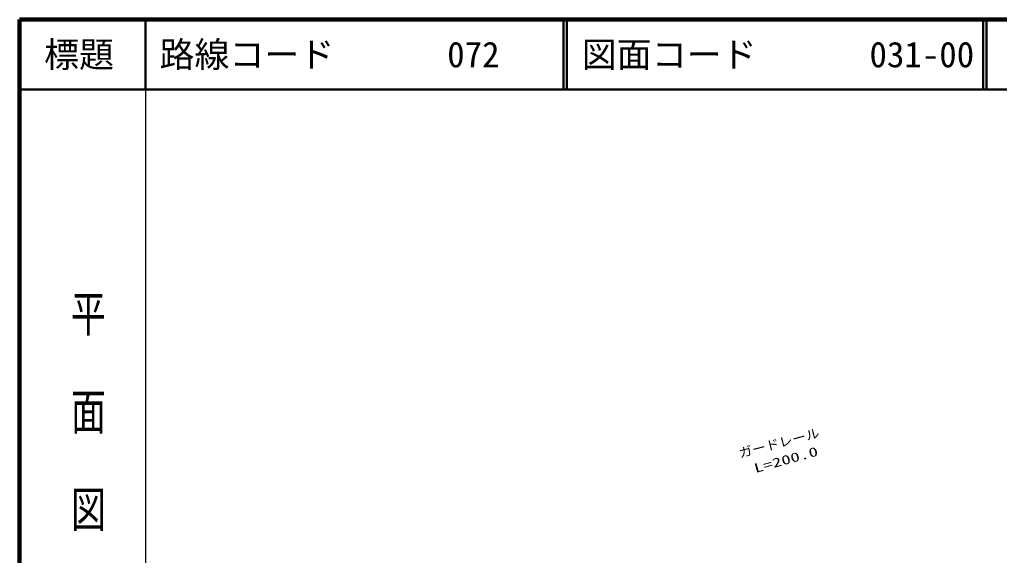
# Model space of a CAD drawing. Units: millimetres, scale not verified. Extents: x 40000 to 680000, y 20000 to 380000.
# Drawn here: x 40000 to 180094, y 303293 to 380000 of the extents above; entities that cross this region are included whole.
import ezdxf
from ezdxf.enums import TextEntityAlignment as Align

# ---------------------------------------------------------------- set-up
doc = ezdxf.new("R2010")
doc.units = ezdxf.units.MM
doc.header["$LTSCALE"] = 1000
for name, color, linetype, lineweight in [('M-STR-HTXT', 7, 'Continuous', 13), ('M-TTL', 2, 'Continuous', 140), ('M-TTL-BAND', 7, 'Continuous', 25), ('M-TTL-LINE', 7, 'Continuous', 50)]:
    doc.layers.add(name, color=color, linetype=linetype, lineweight=lineweight)
doc.layers.add('M-TTL-TXT', color=7, linetype='Continuous')
doc.styles.add('@ＭＳ ゴシック', font='')
doc.styles.add('ＭＳ ゴシック', font='')
doc.styles.get('@ＭＳ ゴシック').set_extended_font_data('@MS Gothic')
doc.styles.get('ＭＳ ゴシック').set_extended_font_data('MS Gothic')

msp = doc.modelspace()

# ---------------------------------------------------------------- linework, layer by layer
at = {"layer": 'M-TTL'}
for p, q in [((40000, 380000), (40000, 20000)), ((680000, 380000), (40000, 380000))]:
    msp.add_line(p, q, dxfattribs=at)
at = {"layer": 'M-TTL-BAND'}
msp.add_line((58000, 370000), (58000, 20000), dxfattribs=at)
at = {"layer": 'M-TTL-LINE'}
for p, q in [((58000, 380000), (58000, 370000)), ((117750, 380000), (117750, 370000)), ((118250, 380000), (118250, 370000)), ((177750, 380000), (177750, 370000)), ((178250, 380000), (178250, 370000)), ((40000, 370000), (680000, 370000))]:
    msp.add_line(p, q, dxfattribs=at)

# ---------------------------------------------------------------- texts
at = {"layer": 'M-STR-HTXT', "style": 'ＭＳ ゴシック'}
for s, rotation, width, p in [('ガードレール', 14.702, 1.1, (143100, 316861)), ('L=200.0', 15.602, 1.5, (145320, 314703))]:
    msp.add_text(s, height=1320, rotation=rotation, dxfattribs=dict(at, width=width)).set_placement(p, align=Align.BOTTOM_LEFT)
at = {"layer": 'M-TTL-BAND', "style": '@ＭＳ ゴシック', "width": 1.4}
msp.add_text('平  面  図', height=3666, rotation=270, dxfattribs=at).set_placement((49777, 306475), align=Align.MIDDLE_RIGHT)
at = {"layer": 'M-TTL-TXT', "style": 'ＭＳ ゴシック'}
msp.add_text('標題', height=3666, dxfattribs=at).set_placement((48500, 375000), align=Align.MIDDLE_CENTER)
for s, p in [('路線コード', (60000, 375000)), ('図面コード', (120380, 375000)), ('072', (101142, 375000)), ('072', (101142, 375000)), ('072', (101142, 375000)), ('031-00', (161521, 375000))]:
    msp.add_text(s, height=3666, dxfattribs=at).set_placement(p, align=Align.MIDDLE_LEFT)

doc.saveas('drawing.dxf')
